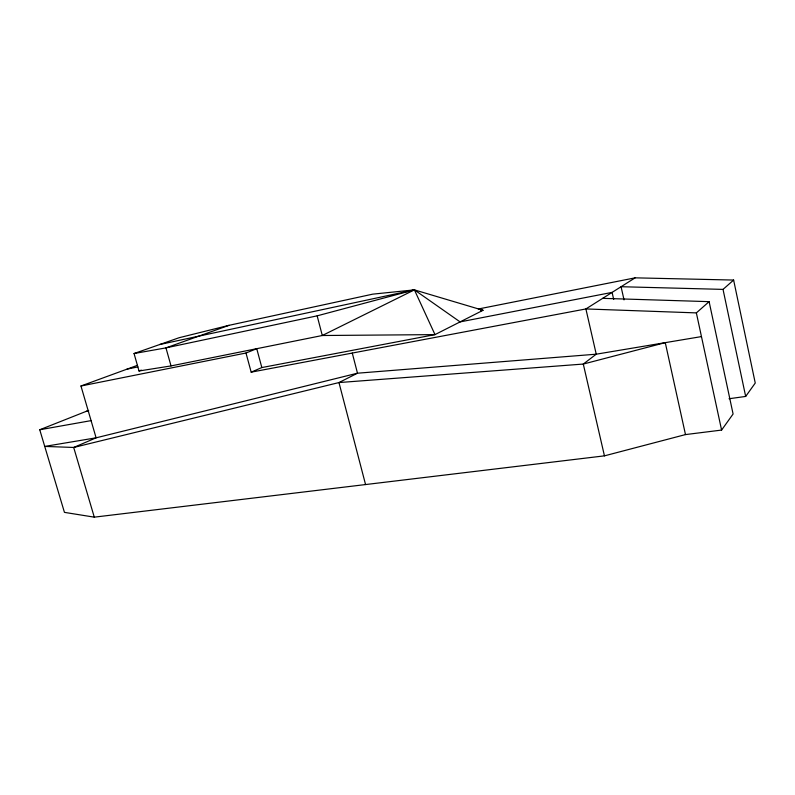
<?xml version="1.0" encoding="UTF-8"?>
<svg xmlns="http://www.w3.org/2000/svg" width="795" height="795" viewBox="0 0 795 795"><rect width="100%" height="100%" fill="white"/><g stroke="black" fill="none" stroke-linecap="round" stroke-linejoin="round"><path stroke-width="1.19" d="M88.563 410.419L39.75 429.757L64.445 512.368L94.287 517.157L604.448 455.853L685.489 434.587L721.592 430.075L733.089 414.006L709.11 301.653L602.68 298.344M729.035 398.742L745.67 396.437L755.25 383.051L733.626 280.059L635.135 277.843L478.332 308.997M251.18 372.159L261.833 367.558L256.745 348.687L245.993 353.02L251.18 372.159L585.895 308.947L696.36 312.892L709.11 301.653M624.025 299.894L621.074 286.717L723.033 289.39L733.626 280.059M635.135 277.843L585.895 308.947L596.24 354.192L583.292 364.06L338.968 382.564L73.697 447.466L44.729 446.412L96.106 437.826L357.482 373.203L596.24 354.192L701.458 336.593M613.69 299.467L612.1 292.391L460.096 321.905L414.414 289.877L322.293 335.51L171.024 365.919L139.016 370.987L134.047 353.536L179.064 337.736L229.01 325.334L372.746 294.15L414.414 289.877L483.022 310.288L434.994 334.616L261.833 367.558M139.016 370.987L141.321 370.122M94.287 517.157L73.697 447.466L96.106 437.826L80.961 386.002L137.396 365.342M229.01 325.334L165.956 347.882L134.047 353.536M317.155 315.844L414.414 289.877L434.994 334.616L322.293 335.51L317.155 315.844L165.956 347.882L171.024 365.919M159.656 344.543L414.414 289.877M126.991 369.148L137.863 366.922M80.961 386.002L245.993 353.02M480.587 310.766L483.022 310.288L480.568 310.328M86.277 411.323L88.672 410.886M39.75 429.757L91.077 420.625M365.561 484.562L338.968 382.564L357.482 373.203L352.274 353.059M604.448 455.853L583.292 364.06L665.276 342.645L685.489 434.587M696.36 312.892L721.592 430.075M723.033 289.39L745.67 396.437"/></g></svg>
